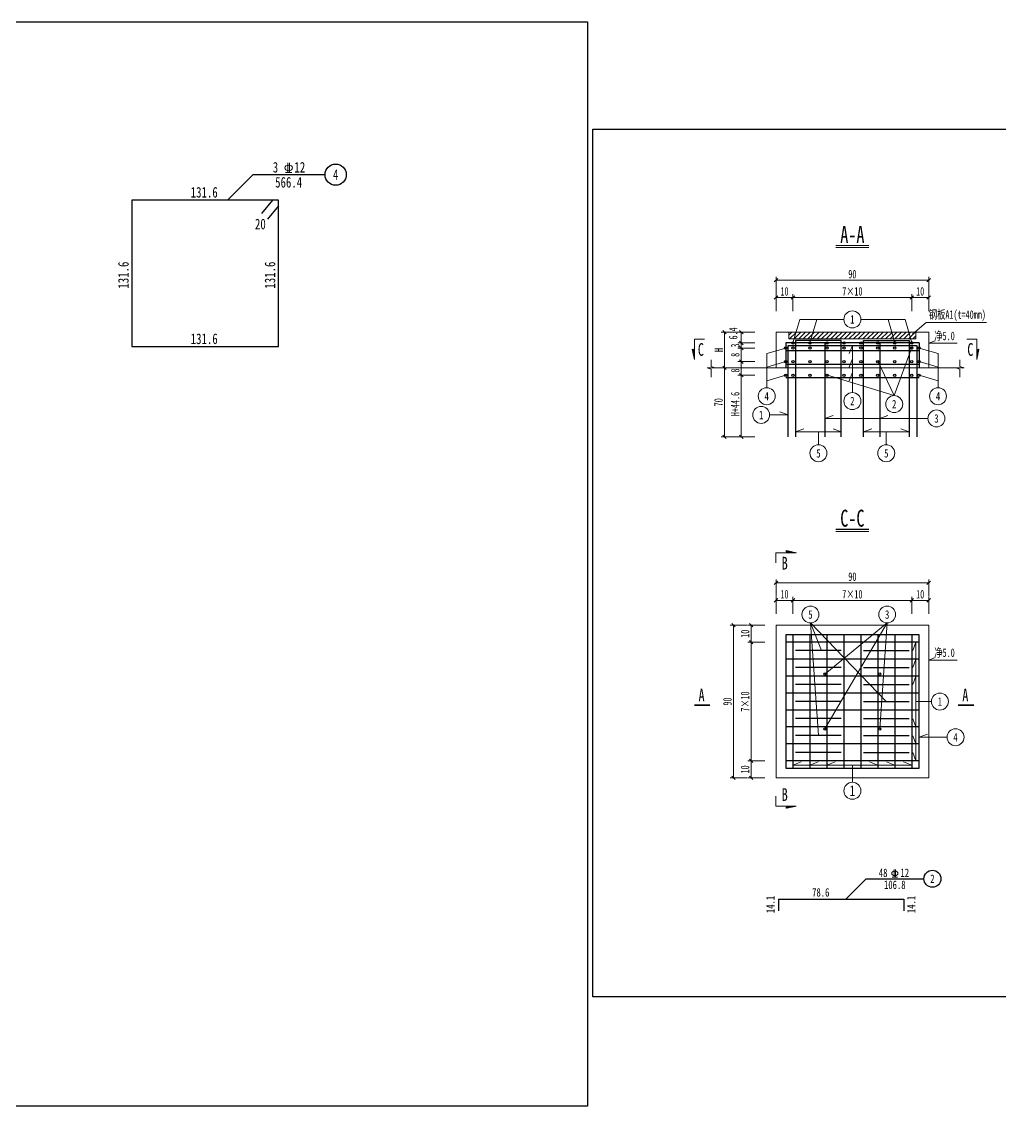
# Model space of a CAD drawing. Header units: millimetres. Extents: x 14102 to 16801, y 2911 to 4334.
# Drawn here: x 15694 to 16271, y 2911 to 3551 of the extents above; entities that cross this region are included whole.
import ezdxf
from ezdxf.enums import TextEntityAlignment as Align

# ---------------------------------------------------------------- set-up
doc = ezdxf.new("R2010")
doc.units = ezdxf.units.MM
doc.layers.get('0').update_dxf_attribs({"lineweight": 15})
doc.layers.get('Defpoints').update_dxf_attribs({"color": 8})
for name, color, linetype, lineweight in [('Dim', 4, 'Continuous', 15), ('尺寸标注', 4, 'Continuous', 13), ('文字', 7, 'Continuous', 15), ('文本', 7, 'Continuous', 15), ('标注', 4, 'Continuous', 13), ('标注线及字体', 2, 'Continuous', 15), ('粗线', 3, 'Continuous', 35), ('细实线', 4, 'Continuous', 15), ('钢筋', 1, 'Continuous', 30)]:
    doc.layers.add(name, color=color, linetype=linetype, lineweight=lineweight)
doc.styles.add('111', font='仿宋_GB2312.TTF', dxfattribs={"width": 0.7})
doc.styles.add('BM_Dim', font='仿宋_GB2312.TTF', dxfattribs={"width": 0.85})
doc.styles.add('FS', font='仿宋_GB2312.TTF', dxfattribs={"width": 0.75})
doc.dimstyles.new('200', dxfattribs={"dimscale": 0, "dimtxt": 2.5, "dimasz": 1, "dimexe": 1, "dimexo": 1, "dimgap": 0.6, "dimtad": 1, "dimdec": 1, "dimdsep": 46, "dimtxsty": '111', "dimblk": 'OBLIQUE', "dimcen": 0, "dimclrd": 4, "dimclre": 4, "dimclrt": 4, "dimadec": 1, "dimazin": 2, "dimtfac": 1, "dimtdec": 0, "dimtix": 1, "dimtmove": 2, "dimatfit": 3, "dimfxl": 4, "dimfxlon": 1, "dimtolj": 1, "dimlwd": -1, "dimlwe": -1, "dimarcsym": 0})

# ---------------------------------------------------------------- blocks, each defined once
blk = doc.blocks.new('三级钢')
at = {"color": 7, "lineweight": 18}
for p, q in [((-0.2, -1.13), (-0.2, 1.22)), ((0.2, -1.13), (0.2, 1.22)), ((-0.8, -1.13), (0.78, -1.13))]:
    blk.add_line(p, q, dxfattribs=at)
blk.add_ellipse((0, 0), major_axis=(0.966, 0), ratio=0.701732, dxfattribs=at)
blk = doc.blocks.new('gjdy')
at = {"lineweight": 25}
for p, q in [((0, 0), (6, 6)), ((6, 6), (23, 6))]:
    blk.add_line(p, q, dxfattribs=at)
blk.add_circle((25.5, 6), 2.5, dxfattribs=at)
at = {"xscale": 0.9600000000209548, "yscale": 0.9600000000209548, "zscale": 0.9600000000209548}
blk.add_blockref('三级钢', (14.42, 7.59), dxfattribs=at)
blk = doc.blocks.new('_Oblique')
at = {"color": 0, "linetype": 'ByBlock', "lineweight": -2}
blk.add_line((-0.5, -0.5), (0.5, 0.5), dxfattribs=at)
blk = doc.blocks.new('*D98')
at = {"color": 4}
for p, q in [((16138.6, 3379.92), (16138.6, 3389.92)), ((16148.6, 3379.92), (16148.6, 3389.92)), ((16138.6, 3387.92), (16148.6, 3387.92))]:
    blk.add_line(p, q, dxfattribs=at)
at = {"layer": 'Defpoints', "color": 0}
for p in [(16148.6, 3387.92), (16138.6, 3367.45), (16148.6, 3361.32)]:
    blk.add_point(p, dxfattribs=at)
at = {"color": 4, "xscale": 2, "yscale": 2, "zscale": 2, "rotation": 180}
blk.add_blockref('_Oblique', (16138.6, 3387.92), dxfattribs=at)
at = {"color": 4, "xscale": 2, "yscale": 2, "zscale": 2}
blk.add_blockref('_Oblique', (16148.6, 3387.92), dxfattribs=at)
at = {"color": 4, "insert": (16143.6, 3391.5), "char_height": 5, "attachment_point": 5, "style": '111'}
blk.add_mtext('\\A1;10', dxfattribs=at)
blk = doc.blocks.new('*D99')
at = {"color": 4}
for p, q in [((16148.6, 3379.92), (16148.6, 3389.92)), ((16218.6, 3379.92), (16218.6, 3389.92)), ((16148.6, 3387.92), (16218.6, 3387.92))]:
    blk.add_line(p, q, dxfattribs=at)
at = {"layer": 'Defpoints', "color": 0}
for p in [(16218.6, 3387.92), (16148.6, 3361.76), (16218.6, 3361.76)]:
    blk.add_point(p, dxfattribs=at)
at = {"color": 4, "xscale": 2, "yscale": 2, "zscale": 2, "rotation": 180}
blk.add_blockref('_Oblique', (16148.6, 3387.92), dxfattribs=at)
at = {"color": 4, "xscale": 2, "yscale": 2, "zscale": 2}
blk.add_blockref('_Oblique', (16218.6, 3387.92), dxfattribs=at)
at = {"color": 4, "insert": (16183.6, 3391.5), "char_height": 5, "attachment_point": 5, "style": '111'}
blk.add_mtext('\\A1;7×10', dxfattribs=at)
blk = doc.blocks.new('*D100')
at = {"color": 4}
for p, q in [((16218.6, 3379.92), (16218.6, 3389.92)), ((16228.6, 3379.92), (16228.6, 3389.92)), ((16228.6, 3387.92), (16218.6, 3387.92))]:
    blk.add_line(p, q, dxfattribs=at)
at = {"layer": 'Defpoints', "color": 0}
for p in [(16218.6, 3387.92), (16228.6, 3367.45), (16218.6, 3361.76)]:
    blk.add_point(p, dxfattribs=at)
at = {"color": 4, "xscale": 2, "yscale": 2, "zscale": 2, "rotation": 180}
blk.add_blockref('_Oblique', (16218.6, 3387.92), dxfattribs=at)
at = {"color": 4, "xscale": 2, "yscale": 2, "zscale": 2}
blk.add_blockref('_Oblique', (16228.6, 3387.92), dxfattribs=at)
at = {"color": 4, "insert": (16223.6, 3391.5), "char_height": 5, "attachment_point": 5, "style": '111'}
blk.add_mtext('\\A1;10', dxfattribs=at)
blk = doc.blocks.new('*D101')
at = {"color": 4}
for p, q in [((16138.6, 3390.08), (16138.6, 3400.08)), ((16138.6, 3398.08), (16228.6, 3398.08)), ((16228.6, 3390.08), (16228.6, 3400.08))]:
    blk.add_line(p, q, dxfattribs=at)
at = {"layer": 'Defpoints', "color": 0}
for p in [(16228.6, 3398.08), (16138.6, 3367.45), (16228.6, 3367.45)]:
    blk.add_point(p, dxfattribs=at)
at = {"color": 4, "xscale": 2, "yscale": 2, "zscale": 2, "rotation": 180}
blk.add_blockref('_Oblique', (16138.6, 3398.08), dxfattribs=at)
at = {"color": 4, "xscale": 2, "yscale": 2, "zscale": 2}
blk.add_blockref('_Oblique', (16228.6, 3398.08), dxfattribs=at)
at = {"color": 4, "insert": (16183.6, 3401.65), "char_height": 5, "attachment_point": 5, "style": '111'}
blk.add_mtext('\\A1;90', dxfattribs=at)
blk = doc.blocks.new('*D102')
at = {"color": 4}
for p, q in [((16126.13, 3367.45), (16116.13, 3367.45)), ((16118.13, 3361.08), (16118.13, 3367.45)), ((16126.13, 3361.08), (16116.13, 3361.08))]:
    blk.add_line(p, q, dxfattribs=at)
at = {"layer": 'Defpoints', "color": 0}
for p in [(16118.13, 3367.45), (16138.6, 3367.45), (16144.3, 3361.08)]:
    blk.add_point(p, dxfattribs=at)
at = {"color": 4, "xscale": 2, "yscale": 2, "zscale": 2}
for p, rotation in [((16118.13, 3367.45), 90), ((16118.13, 3361.08), 270)]:
    blk.add_blockref('_Oblique', p, dxfattribs=dict(at, rotation=rotation))
at = {"color": 4, "insert": (16113.39, 3366.75), "char_height": 5, "attachment_point": 5, "rotation": 90, "style": '111'}
blk.add_mtext('\\A1;6.4', dxfattribs=at)
blk = doc.blocks.new('*D103')
at = {"color": 4}
for p, q in [((16126.13, 3361.08), (16116.13, 3361.08)), ((16126.13, 3358.08), (16116.13, 3358.08)), ((16118.13, 3361.08), (16118.13, 3363.08)), ((16118.13, 3358.08), (16118.13, 3361.08)), ((16118.13, 3358.08), (16118.13, 3356.08))]:
    blk.add_line(p, q, dxfattribs=at)
at = {"layer": 'Defpoints', "color": 0}
for p in [(16118.13, 3361.08), (16144.3, 3361.08), (16144.3, 3358.08)]:
    blk.add_point(p, dxfattribs=at)
at = {"color": 4, "xscale": 2, "yscale": 2, "zscale": 2}
for p, rotation in [((16118.13, 3361.08), 270), ((16118.13, 3358.08), 90)]:
    blk.add_blockref('_Oblique', p, dxfattribs=dict(at, rotation=rotation))
at = {"color": 4, "insert": (16114.55, 3359.58), "char_height": 5, "attachment_point": 5, "rotation": 90, "style": '111'}
blk.add_mtext('\\A1;3', dxfattribs=at)
blk = doc.blocks.new('*D104')
at = {"color": 4}
for p, q in [((16116.29, 3367.45), (16106.29, 3367.45)), ((16108.29, 3346.45), (16108.29, 3367.45)), ((16116.29, 3346.45), (16106.29, 3346.45))]:
    blk.add_line(p, q, dxfattribs=at)
at = {"layer": 'Defpoints', "color": 0}
for p in [(16108.29, 3367.45), (16138.82, 3367.45), (16123.89, 3346.45)]:
    blk.add_point(p, dxfattribs=at)
at = {"color": 4, "xscale": 2, "yscale": 2, "zscale": 2}
for p, rotation in [((16108.29, 3367.45), 90), ((16108.29, 3346.45), 270)]:
    blk.add_blockref('_Oblique', p, dxfattribs=dict(at, rotation=rotation))
at = {"color": 4, "insert": (16104.83, 3356.95), "char_height": 5, "attachment_point": 5, "rotation": 90, "style": '111'}
blk.add_mtext('\\A1;H', dxfattribs=at)
blk = doc.blocks.new('剖面箭头')
at = {"ltscale": 10}
h = blk.add_hatch(dxfattribs=at)
h.set_pattern_fill('ANSI31', color=2, style=0)
h.set_pattern_definition([(45, (-182.99888, -777.8594), (-0.088388348, 0.088388348), [])])
h.paths.add_polyline_path([(6, -3), (3.15, -3), (3, -3.6)])
at = {"color": 3, "ltscale": 10}
blk.add_line((0, 0), (0, -3), dxfattribs=at)
at = {"color": 2, "ltscale": 10}
for p, q in [((0, -3), (6, -3)), ((6, -3), (3, -3.6)), ((3, -3.6), (3.15, -3))]:
    blk.add_line(p, q, dxfattribs=at)
blk = doc.blocks.new('*D105')
at = {"color": 4}
for p, q in [((16116.29, 3346.45), (16106.29, 3346.45)), ((16108.29, 3346.45), (16108.29, 3305.77)), ((16116.29, 3305.77), (16106.29, 3305.77))]:
    blk.add_line(p, q, dxfattribs=at)
at = {"layer": 'Defpoints', "color": 0}
for p in [(16147.23, 3346.45), (16108.29, 3305.77), (16145.69, 3305.77)]:
    blk.add_point(p, dxfattribs=at)
at = {"color": 4, "xscale": 2, "yscale": 2, "zscale": 2}
for p, rotation in [((16108.29, 3346.45), 90), ((16108.29, 3305.77), 270)]:
    blk.add_blockref('_Oblique', p, dxfattribs=dict(at, rotation=rotation))
at = {"color": 4, "insert": (16104.71, 3326.11), "char_height": 5, "attachment_point": 5, "rotation": 90, "style": '111'}
blk.add_mtext('\\A1;70', dxfattribs=at)
blk = doc.blocks.new('*D106')
at = {"color": 4}
for p, q in [((16126.13, 3358.08), (16116.13, 3358.08)), ((16118.13, 3358.08), (16118.13, 3350.08)), ((16126.13, 3350.08), (16116.13, 3350.08))]:
    blk.add_line(p, q, dxfattribs=at)
at = {"layer": 'Defpoints', "color": 0}
for p in [(16144.3, 3358.08), (16118.13, 3350.08), (16144.3, 3350.08)]:
    blk.add_point(p, dxfattribs=at)
at = {"color": 4, "xscale": 2, "yscale": 2, "zscale": 2}
for p, rotation in [((16118.13, 3358.08), 90), ((16118.13, 3350.08), 270)]:
    blk.add_blockref('_Oblique', p, dxfattribs=dict(at, rotation=rotation))
at = {"color": 4, "insert": (16114.55, 3354.08), "char_height": 5, "attachment_point": 5, "rotation": 90, "style": '111'}
blk.add_mtext('\\A1;8', dxfattribs=at)
blk = doc.blocks.new('*D107')
at = {"color": 4}
for p, q in [((16126.13, 3350.08), (16116.13, 3350.08)), ((16118.13, 3350.08), (16118.13, 3342.08)), ((16126.13, 3342.08), (16116.13, 3342.08))]:
    blk.add_line(p, q, dxfattribs=at)
at = {"layer": 'Defpoints', "color": 0}
for p in [(16144.3, 3350.08), (16118.13, 3342.08), (16144.3, 3342.08)]:
    blk.add_point(p, dxfattribs=at)
at = {"color": 4, "xscale": 2, "yscale": 2, "zscale": 2}
for p, rotation in [((16118.13, 3350.08), 90), ((16118.13, 3342.08), 270)]:
    blk.add_blockref('_Oblique', p, dxfattribs=dict(at, rotation=rotation))
at = {"color": 4, "insert": (16114.55, 3344.86), "char_height": 5, "attachment_point": 5, "rotation": 90, "style": '111'}
blk.add_mtext('\\A1;8', dxfattribs=at)
blk = doc.blocks.new('*D108')
at = {"color": 4}
for p, q in [((16126.13, 3342.08), (16116.13, 3342.08)), ((16118.13, 3342.08), (16118.13, 3305.77)), ((16126.13, 3305.77), (16116.13, 3305.77))]:
    blk.add_line(p, q, dxfattribs=at)
at = {"layer": 'Defpoints', "color": 0}
for p in [(16144.3, 3342.08), (16118.13, 3305.77), (16145.69, 3305.77)]:
    blk.add_point(p, dxfattribs=at)
at = {"color": 4, "xscale": 2, "yscale": 2, "zscale": 2}
for p, rotation in [((16118.13, 3342.08), 90), ((16118.13, 3305.77), 270)]:
    blk.add_blockref('_Oblique', p, dxfattribs=dict(at, rotation=rotation))
at = {"color": 4, "insert": (16114.55, 3323.92), "char_height": 5, "attachment_point": 5, "rotation": 90, "style": '111'}
blk.add_mtext('\\A1;^IH+44.6', dxfattribs=at)
blk = doc.blocks.new('*D109')
at = {"color": 4}
for p, q in [((16138.6, 3201.34), (16138.6, 3211.34)), ((16148.6, 3201.34), (16148.6, 3211.34)), ((16138.6, 3209.34), (16148.6, 3209.34))]:
    blk.add_line(p, q, dxfattribs=at)
at = {"layer": 'Defpoints', "color": 0}
for p in [(16148.6, 3209.34), (16138.6, 3194.68), (16148.6, 3188.54)]:
    blk.add_point(p, dxfattribs=at)
at = {"color": 4, "xscale": 2, "yscale": 2, "zscale": 2, "rotation": 180}
blk.add_blockref('_Oblique', (16138.6, 3209.34), dxfattribs=at)
at = {"color": 4, "xscale": 2, "yscale": 2, "zscale": 2}
blk.add_blockref('_Oblique', (16148.6, 3209.34), dxfattribs=at)
at = {"color": 4, "insert": (16143.6, 3212.92), "char_height": 5, "attachment_point": 5, "style": '111'}
blk.add_mtext('\\A1;10', dxfattribs=at)
blk = doc.blocks.new('*D110')
at = {"color": 4}
for p, q in [((16148.6, 3201.34), (16148.6, 3211.34)), ((16218.6, 3201.34), (16218.6, 3211.34)), ((16148.6, 3209.34), (16218.6, 3209.34))]:
    blk.add_line(p, q, dxfattribs=at)
at = {"layer": 'Defpoints', "color": 0}
for p in [(16218.6, 3209.34), (16148.6, 3188.98), (16218.6, 3188.98)]:
    blk.add_point(p, dxfattribs=at)
at = {"color": 4, "xscale": 2, "yscale": 2, "zscale": 2, "rotation": 180}
blk.add_blockref('_Oblique', (16148.6, 3209.34), dxfattribs=at)
at = {"color": 4, "xscale": 2, "yscale": 2, "zscale": 2}
blk.add_blockref('_Oblique', (16218.6, 3209.34), dxfattribs=at)
at = {"color": 4, "insert": (16183.6, 3212.92), "char_height": 5, "attachment_point": 5, "style": '111'}
blk.add_mtext('\\A1;7×10', dxfattribs=at)
blk = doc.blocks.new('*D111')
at = {"color": 4}
for p, q in [((16218.6, 3201.34), (16218.6, 3211.34)), ((16228.6, 3201.34), (16228.6, 3211.34)), ((16228.6, 3209.34), (16218.6, 3209.34))]:
    blk.add_line(p, q, dxfattribs=at)
at = {"layer": 'Defpoints', "color": 0}
for p in [(16218.6, 3209.34), (16228.6, 3194.68), (16218.6, 3188.98)]:
    blk.add_point(p, dxfattribs=at)
at = {"color": 4, "xscale": 2, "yscale": 2, "zscale": 2, "rotation": 180}
blk.add_blockref('_Oblique', (16218.6, 3209.34), dxfattribs=at)
at = {"color": 4, "xscale": 2, "yscale": 2, "zscale": 2}
blk.add_blockref('_Oblique', (16228.6, 3209.34), dxfattribs=at)
at = {"color": 4, "insert": (16223.6, 3212.92), "char_height": 5, "attachment_point": 5, "style": '111'}
blk.add_mtext('\\A1;10', dxfattribs=at)
blk = doc.blocks.new('*D112')
at = {"color": 4}
for p, q in [((16138.6, 3211.71), (16138.6, 3221.71)), ((16138.6, 3219.71), (16228.6, 3219.71)), ((16228.6, 3211.71), (16228.6, 3221.71))]:
    blk.add_line(p, q, dxfattribs=at)
at = {"layer": 'Defpoints', "color": 0}
for p in [(16228.6, 3219.71), (16138.6, 3194.68), (16228.6, 3194.68)]:
    blk.add_point(p, dxfattribs=at)
at = {"color": 4, "xscale": 2, "yscale": 2, "zscale": 2, "rotation": 180}
blk.add_blockref('_Oblique', (16138.6, 3219.71), dxfattribs=at)
at = {"color": 4, "xscale": 2, "yscale": 2, "zscale": 2}
blk.add_blockref('_Oblique', (16228.6, 3219.71), dxfattribs=at)
at = {"color": 4, "insert": (16183.6, 3223.29), "char_height": 5, "attachment_point": 5, "style": '111'}
blk.add_mtext('\\A1;90', dxfattribs=at)
blk = doc.blocks.new('*D113')
at = {"color": 4}
for p, q in [((16131.94, 3114.68), (16121.94, 3114.68)), ((16123.94, 3104.68), (16123.94, 3114.68)), ((16131.94, 3104.68), (16121.94, 3104.68))]:
    blk.add_line(p, q, dxfattribs=at)
at = {"layer": 'Defpoints', "color": 0}
for p in [(16123.94, 3114.68), (16144.74, 3114.68), (16138.6, 3104.68)]:
    blk.add_point(p, dxfattribs=at)
at = {"color": 4, "xscale": 2, "yscale": 2, "zscale": 2}
for p, rotation in [((16123.94, 3114.68), 90), ((16123.94, 3104.68), 270)]:
    blk.add_blockref('_Oblique', p, dxfattribs=dict(at, rotation=rotation))
at = {"color": 4, "insert": (16120.36, 3109.68), "char_height": 5, "attachment_point": 5, "rotation": 90, "style": '111'}
blk.add_mtext('\\A1;10', dxfattribs=at)
blk = doc.blocks.new('*D114')
at = {"color": 4}
for p, q in [((16131.94, 3184.68), (16121.94, 3184.68)), ((16123.94, 3114.68), (16123.94, 3184.68)), ((16131.94, 3114.68), (16121.94, 3114.68))]:
    blk.add_line(p, q, dxfattribs=at)
at = {"layer": 'Defpoints', "color": 0}
for p in [(16123.94, 3184.68), (16144.3, 3184.68), (16144.3, 3114.68)]:
    blk.add_point(p, dxfattribs=at)
at = {"color": 4, "xscale": 2, "yscale": 2, "zscale": 2}
for p, rotation in [((16123.94, 3184.68), 90), ((16123.94, 3114.68), 270)]:
    blk.add_blockref('_Oblique', p, dxfattribs=dict(at, rotation=rotation))
at = {"color": 4, "insert": (16120.36, 3149.68), "char_height": 5, "attachment_point": 5, "rotation": 90, "style": '111'}
blk.add_mtext('\\A1;7×10', dxfattribs=at)
blk = doc.blocks.new('*D115')
at = {"color": 4}
for p, q in [((16131.94, 3194.68), (16121.94, 3194.68)), ((16123.94, 3194.68), (16123.94, 3184.68)), ((16131.94, 3184.68), (16121.94, 3184.68))]:
    blk.add_line(p, q, dxfattribs=at)
at = {"layer": 'Defpoints', "color": 0}
for p in [(16138.6, 3194.68), (16123.94, 3184.68), (16144.3, 3184.68)]:
    blk.add_point(p, dxfattribs=at)
at = {"color": 4, "xscale": 2, "yscale": 2, "zscale": 2}
for p, rotation in [((16123.94, 3194.68), 90), ((16123.94, 3184.68), 270)]:
    blk.add_blockref('_Oblique', p, dxfattribs=dict(at, rotation=rotation))
at = {"color": 4, "insert": (16120.36, 3189.68), "char_height": 5, "attachment_point": 5, "rotation": 90, "style": '111'}
blk.add_mtext('\\A1;10', dxfattribs=at)
blk = doc.blocks.new('*D116')
at = {"color": 4}
for p, q in [((16121.57, 3194.68), (16111.57, 3194.68)), ((16113.57, 3104.68), (16113.57, 3194.68)), ((16121.57, 3104.68), (16111.57, 3104.68))]:
    blk.add_line(p, q, dxfattribs=at)
at = {"layer": 'Defpoints', "color": 0}
for p in [(16113.57, 3194.68), (16138.6, 3194.68), (16138.6, 3104.68)]:
    blk.add_point(p, dxfattribs=at)
at = {"color": 4, "xscale": 2, "yscale": 2, "zscale": 2}
for p, rotation in [((16113.57, 3194.68), 90), ((16113.57, 3104.68), 270)]:
    blk.add_blockref('_Oblique', p, dxfattribs=dict(at, rotation=rotation))
at = {"color": 4, "insert": (16109.99, 3149.68), "char_height": 5, "attachment_point": 5, "rotation": 90, "style": '111'}
blk.add_mtext('\\A1;90', dxfattribs=at)

msp = doc.modelspace()

# ---------------------------------------------------------------- hatches: boundary and pattern name
h = msp.add_hatch()
h.set_pattern_fill('ANSI31', color=256, scale=0.6)
h.set_pattern_definition([(45, (-30.7332, -181.3482), (-1.34703842, 1.34703842), [])])
h.paths.add_polyline_path([(16146.1, 3363.45), (16221.1, 3363.45), (16221.1, 3367.45), (16146.1, 3367.45)])

# ---------------------------------------------------------------- linework, layer by layer
at = {"color": 4}
for p, q in [((16173.8, 3417.34), (16193.4, 3417.34)), ((16173.8, 3250.02), (16193.4, 3250.02))]:
    msp.add_line(p, q, dxfattribs=at)
at = {"color": 6, "const_width": 0.72}
for points in [[(16173.8, 3418.54), (16193.4, 3418.54)], [(16173.8, 3251.22), (16193.4, 3251.22)]]:
    msp.add_lwpolyline(points, dxfattribs=at)
at = {"color": 4}
for points in [[(16100.33, 3340.88), (16100.33, 3345.73), (16097.93, 3346.45), (16102.73, 3346.45), (16100.33, 3347.17), (16100.33, 3348.13), (16100.33, 3351.08)], [(16247.04, 3340.88), (16247.04, 3345.73), (16244.64, 3346.45), (16249.44, 3346.45), (16247.04, 3347.17), (16247.04, 3348.13), (16247.04, 3351.08)]]:
    msp.add_lwpolyline(points, dxfattribs=at)
at = {"layer": 'Defpoints'}
for p, q in [((16222.91, 3361.08), (16144.3, 3361.08)), ((16144.3, 3361.08), (16144.3, 3346.45)), ((16222.91, 3361.08), (16222.91, 3346.45))]:
    msp.add_line(p, q, dxfattribs=at)
for points in [[(15064.86, 3550.52), (16027.36, 3550.52), (16027.36, 2911.02), (15064.86, 2911.02)], [(16030.66, 3487.12), (16800.66, 3487.12), (16800.66, 2975.52), (16030.66, 2975.52)]]:
    msp.add_lwpolyline(points, close=True, dxfattribs=at)
at = {"layer": '尺寸标注'}
for centre in [(16183.6, 3374.99), (16133.1, 3329.69), (16183.6, 3326.84), (16234.1, 3329.69), (16208.26, 3325.03), (16129.83, 3318.66), (16233.17, 3316.59), (16163.6, 3296.05), (16203.6, 3296.05), (16158.87, 3200.99), (16204.13, 3200.99), (16235.24, 3149.68), (16244.43, 3128.61), (16183.6, 3097.08)]:
    msp.add_circle(centre, 5, dxfattribs=at)
at = {"layer": '标注'}
for p, q in [((16227.21, 3373.11), (16219.15, 3366.37)), ((16227.21, 3373.11), (16262.67, 3373.11)), ((16144.3, 3358.08), (16133.1, 3354.84)), ((16181.8, 3354.83), (16183.6, 3359.69)), ((16183.6, 3331.84), (16183.6, 3359.69)), ((16208.26, 3330.03), (16218.6, 3358.38)), ((16222.91, 3358.08), (16234.1, 3354.84)), ((16232.49, 3362.36), (16228.6, 3360.92)), ((16228.6, 3360.92), (16245.41, 3360.92)), ((16133.1, 3354.84), (16133.1, 3334.69)), ((16181.8, 3346.83), (16183.6, 3351.69)), ((16234.1, 3354.84), (16234.1, 3334.69)), ((16144.3, 3350.08), (16133.1, 3346.84)), ((16208.26, 3330.03), (16198.6, 3350.38)), ((16222.91, 3350.08), (16234.1, 3346.84)), ((16144.3, 3342.08), (16133.1, 3338.84)), ((16168.43, 3342.32), (16208.26, 3330.03)), ((16181.8, 3338.83), (16183.6, 3343.69)), ((16222.91, 3342.08), (16234.1, 3338.84)), ((16140.82, 3320.45), (16145.69, 3318.66)), ((16134.83, 3318.66), (16145.69, 3318.66)), ((16172.32, 3318.39), (16167.46, 3316.59)), ((16228.17, 3316.59), (16167.46, 3316.59)), ((16204.6, 3318.39), (16199.74, 3316.59)), ((16155, 3310.53), (16150.14, 3308.73)), ((16177.07, 3308.73), (16150.14, 3308.73)), ((16163.6, 3301.05), (16163.6, 3308.73)), ((16172.2, 3310.53), (16177.07, 3308.73)), ((16195, 3310.53), (16190.14, 3308.73)), ((16217.07, 3308.73), (16190.14, 3308.73)), ((16203.6, 3301.05), (16203.6, 3308.73)), ((16212.2, 3310.53), (16217.07, 3308.73)), ((16219.24, 3179.82), (16221.03, 3184.68)), ((16221.03, 3184.68), (16221.03, 3114.68)), ((16219.24, 3169.82), (16221.03, 3174.68)), ((16232.49, 3175.59), (16228.6, 3174.15)), ((16228.6, 3174.15), (16245.41, 3174.15)), ((16219.24, 3159.82), (16221.03, 3164.68)), ((16221.03, 3149.68), (16230.24, 3149.68)), ((16219.24, 3139.54), (16221.03, 3134.68)), ((16219.24, 3129.54), (16221.03, 3124.68)), ((16227.83, 3130.41), (16222.97, 3128.61)), ((16239.43, 3128.61), (16222.97, 3128.61)), ((16219.24, 3119.54), (16221.03, 3114.68)), ((16153.46, 3114.04), (16148.6, 3112.24)), ((16218.6, 3112.24), (16148.6, 3112.24)), ((16163.46, 3114.04), (16158.6, 3112.24)), ((16173.46, 3114.04), (16168.6, 3112.24)), ((16183.6, 3112.24), (16183.6, 3102.08)), ((16193.74, 3114.04), (16198.6, 3112.24)), ((16203.74, 3114.04), (16208.6, 3112.24)), ((16213.74, 3114.04), (16218.6, 3112.24))]:
    msp.add_line(p, q, dxfattribs=at)
at = {"layer": '粗线'}
for p, q in [((16090.44, 3147.57), (16099.66, 3147.57)), ((16245.94, 3147.57), (16255.15, 3147.57))]:
    msp.add_line(p, q, dxfattribs=at)
at = {"layer": '细实线'}
for p, q in [((16148.6, 3361.08), (16152.56, 3374.99)), ((16152.56, 3374.99), (16178.6, 3374.99)), ((16158.6, 3361.08), (16162.56, 3374.99)), ((16188.6, 3374.99), (16214.64, 3374.99)), ((16208.6, 3361.08), (16204.64, 3374.99)), ((16218.6, 3361.08), (16214.64, 3374.99)), ((16146.1, 3363.45), (16146.1, 3367.45)), ((16221.1, 3367.45), (16221.1, 3363.45)), ((16221.1, 3363.45), (16146.1, 3363.45)), ((16100.7, 3346.45), (16249.44, 3346.45)), ((16165.5, 3179.68), (16158.87, 3195.99)), ((16158.87, 3195.99), (16163.6, 3129.68)), ((16158.87, 3195.99), (16203.6, 3149.68)), ((16204.13, 3195.99), (16167.46, 3165.82)), ((16167.46, 3133.54), (16204.13, 3195.99)), ((16199.74, 3133.54), (16204.13, 3195.99))]:
    msp.add_line(p, q, dxfattribs=at)
msp.add_lwpolyline([(16138.6, 3346.45), (16138.6, 3367.45), (16228.6, 3367.45), (16228.6, 3346.45)], dxfattribs=at)
msp.add_lwpolyline([(16138.6, 3104.68), (16228.6, 3104.68), (16228.6, 3194.68), (16138.6, 3194.68)], close=True, dxfattribs=at)
at = {"layer": '钢筋'}
for p, q in [((15841.7, 3445.34), (15835.21, 3437.35)), ((15845.21, 3442.03), (15838.73, 3434.04)), ((16167.46, 3361.08), (16167.46, 3305.77)), ((16199.74, 3361.08), (16199.74, 3305.77)), ((16144.3, 3356.69), (16222.91, 3356.69)), ((16144.3, 3348.69), (16222.91, 3348.69)), ((16144.3, 3340.69), (16222.91, 3340.69)), ((16148.6, 3188.98), (16148.6, 3110.37)), ((16158.6, 3188.98), (16158.6, 3110.37)), ((16168.6, 3188.98), (16168.6, 3110.37)), ((16178.6, 3188.98), (16178.6, 3110.37)), ((16188.6, 3188.98), (16188.6, 3110.37)), ((16198.6, 3188.98), (16198.6, 3110.37)), ((16208.6, 3188.98), (16208.6, 3110.37)), ((16218.6, 3188.98), (16218.6, 3110.37)), ((16222.91, 3184.68), (16144.3, 3184.68)), ((16222.91, 3174.68), (16144.3, 3174.68)), ((16222.91, 3164.68), (16144.3, 3164.68)), ((16222.91, 3154.68), (16144.3, 3154.68)), ((16222.91, 3144.68), (16144.3, 3144.68)), ((16222.91, 3134.68), (16144.3, 3134.68)), ((16222.91, 3124.68), (16144.3, 3124.68)), ((16222.91, 3114.68), (16144.3, 3114.68)), ((16139.97, 3033.21), (16213.99, 3033.21)), ((16139.97, 3033.21), (16139.97, 3026.2)), ((16213.99, 3033.21), (16213.99, 3026.2))]:
    msp.add_line(p, q, dxfattribs=at)
at = {"layer": '钢筋', "color": 5}
for p, q in [((16177.07, 3179.68), (16150.14, 3179.68)), ((16190.14, 3179.68), (16217.07, 3179.68)), ((16177.07, 3169.68), (16150.14, 3169.68)), ((16190.14, 3169.68), (16217.07, 3169.68)), ((16177.07, 3159.68), (16150.14, 3159.68)), ((16190.14, 3159.68), (16217.07, 3159.68)), ((16177.07, 3149.68), (16150.14, 3149.68)), ((16190.14, 3149.68), (16217.07, 3149.68)), ((16177.07, 3139.68), (16150.14, 3139.68)), ((16190.14, 3139.68), (16217.07, 3139.68)), ((16177.07, 3129.68), (16150.14, 3129.68)), ((16190.14, 3129.68), (16217.07, 3129.68)), ((16177.07, 3119.68), (16150.14, 3119.68)), ((16190.14, 3119.68), (16217.07, 3119.68))]:
    msp.add_line(p, q, dxfattribs=at)
at = {"layer": '钢筋'}
for points in [[(15758.81, 3445.34), (15758.81, 3358.94), (15845.21, 3358.94), (15845.21, 3445.34)], [(16144.3, 3110.37), (16222.91, 3110.37), (16222.91, 3188.98), (16144.3, 3188.98)]]:
    msp.add_lwpolyline(points, close=True, dxfattribs=at)
msp.add_lwpolyline([(16145.69, 3305.77), (16145.69, 3359.69), (16221.52, 3359.69), (16221.52, 3305.77)], dxfattribs=at)
at = {"layer": '钢筋', "color": 5}
for points in [[(16177.07, 3305.77), (16177.07, 3362.61), (16150.14, 3362.61), (16150.14, 3305.77)], [(16190.14, 3305.77), (16190.14, 3362.61), (16217.07, 3362.61), (16217.07, 3305.77)]]:
    msp.add_lwpolyline(points, dxfattribs=at)
at = {"layer": '钢筋'}
for centre in [(16144.3, 3358.08), (16148.6, 3361.08), (16148.6, 3358.08), (16158.6, 3361.08), (16158.6, 3358.08), (16168.6, 3361.08), (16168.6, 3358.08), (16178.6, 3361.08), (16178.6, 3358.08), (16188.6, 3361.08), (16188.6, 3358.08), (16198.6, 3361.08), (16198.6, 3358.08), (16208.6, 3361.08), (16208.6, 3358.08), (16218.6, 3361.08), (16218.6, 3358.08), (16222.91, 3358.08), (16144.3, 3350.08), (16148.6, 3350.08), (16158.6, 3350.08), (16168.6, 3350.08), (16178.6, 3350.08), (16188.6, 3350.08), (16198.6, 3350.08), (16208.6, 3350.08), (16218.6, 3350.08), (16222.91, 3350.08), (16144.3, 3342.08), (16148.6, 3342.08), (16158.6, 3342.08), (16168.6, 3342.08), (16178.6, 3342.08), (16188.6, 3342.08), (16198.6, 3342.08), (16208.6, 3342.08), (16218.6, 3342.08), (16222.91, 3342.08), (16167.46, 3165.82), (16199.74, 3165.82), (16167.46, 3133.54), (16199.74, 3133.54)]:
    msp.add_circle(centre, 0.695, dxfattribs=at)

# ---------------------------------------------------------------- block references
at = {"lineweight": 25}
for p, xscale, yscale, zscale in [((15815.27, 3445.34), 2.4992, 2.4992, 2.4992), ((16179.8, 3033.21), 1.99936, 1.99936, 1.99936)]:
    msp.add_blockref('gjdy', p, dxfattribs=dict(at, xscale=xscale, yscale=yscale, zscale=zscale))
at = {"layer": 'Dim', "yscale": 2, "zscale": 2}
for p, xscale, rotation in [((16096.44, 3363.42), 2, 270.0000000000002), ((16251.02, 3363.42), -2, 89.99999999999942), ((16138.55, 3231.44), -2, 179.9999999999999)]:
    msp.add_blockref('剖面箭头', p, dxfattribs=dict(at, xscale=xscale, rotation=rotation))
at = {"layer": 'Dim', "xscale": 2, "yscale": 2, "zscale": 2}
msp.add_blockref('剖面箭头', (16138.55, 3093.98), dxfattribs=at)

# ---------------------------------------------------------------- texts
at = {"lineweight": 25, "style": 'FS', "width": 0.75}
for s, height, p in [('3   12', 6.25, (15841.91, 3461.58)), ('48   12', 5, (16199.18, 3046.2))]:
    msp.add_text(s, height=height, dxfattribs=at).set_placement(p)
for s, height, p in [('4', 6.25, (15879, 3460.33)), ('566.4', 6.25, (15851.28, 3455.81)), ('131.6', 6.25, (15801.49, 3449.92)), ('20', 6.25, (15834.6, 3431.19)), ('131.6', 6.25, (15801.49, 3363.52)), ('106.8', 5, (16208.61, 3041.59)), ('2', 5, (16230.78, 3045.2)), ('78.6', 5, (16164.98, 3037.14))]:
    msp.add_text(s, height=height, dxfattribs=at).set_placement(p, align=Align.MIDDLE)
for s, height, p in [('131.6', 6.25, (15753.9, 3401.1)), ('131.6', 6.25, (15840.3, 3401.1)), ('14.1', 5, (16135.33, 3030.03)), ('14.1', 5, (16218.33, 3030.03))]:
    msp.add_text(s, height=height, rotation=90, dxfattribs=at).set_placement(p, align=Align.MIDDLE)
at = {"color": 4, "style": '111', "width": 0.7}
for s, p in [('钢板A1(t=40mm)', (16245.47, 3377.62)), ('净5.0', (16237.92, 3365.43)), ('净5.0', (16237.92, 3178.66))]:
    msp.add_text(s, height=5, dxfattribs=at).set_placement(p, align=Align.MIDDLE)
at = {"layer": '文字', "style": 'BM_Dim', "width": 0.7}
for s, p in [('C', (16094.3, 3353.5)), ('C', (16253.16, 3353.5)), ('B', (16143.73, 3227.51)), ('A', (16094.7, 3149.77)), ('A', (16250.2, 3149.77)), ('B', (16143.73, 3091.1))]:
    msp.add_text(s, height=7.5, dxfattribs=at).set_placement(p, align=Align.CENTER)
at = {"layer": '文本', "color": 4, "style": 'FS', "width": 0.75}
for s, height, p in [('1', 5, (16183.6, 3374.99)), ('4', 5, (16133.1, 3329.69)), ('4', 5, (16234.1, 3329.69)), ('2', 5, (16183.6, 3326.84)), ('2', 5, (16208.26, 3325.03)), ('1', 5, (16129.83, 3318.66)), ('3', 5, (16233.17, 3316.59)), ('5', 5, (16163.6, 3296.05)), ('5', 5, (16203.6, 3296.05)), ('5', 5, (16158.87, 3200.99)), ('3', 5, (16204.13, 3200.99)), ('1', 5, (16235.24, 3149.68)), ('4', 5, (16244.43, 3128.61)), ('1', 6.25, (16183.6, 3097.08))]:
    msp.add_text(s, height=height, dxfattribs=at).set_placement(p, align=Align.MIDDLE_CENTER)
at = {"layer": '标注线及字体', "color": 0, "style": '111', "width": 0.7}
for s, p in [('A-A', (16183.6, 3425.11)), ('C-C', (16183.6, 3257.79))]:
    msp.add_text(s, height=10, dxfattribs=at).set_placement(p, align=Align.MIDDLE)

# ---------------------------------------------------------------- dimensions: what is measured, and where the dimension line sits
for base, p1, p2, picture, middle in [((16228.6, 3398.08), (16138.6, 3367.45), (16228.6, 3367.45), '*D101', (16183.6, 3401.65)), ((16148.6, 3387.92), (16138.6, 3367.45), (16148.6, 3361.32), '*D98', (16143.6, 3391.5)), ((16228.6, 3219.71), (16138.6, 3194.68), (16228.6, 3194.68), '*D112', (16183.6, 3223.29)), ((16148.6, 3209.34), (16138.6, 3194.68), (16148.6, 3188.54), '*D109', (16143.6, 3212.92))]:
    dim = msp.add_linear_dim(base=base, p1=p1, p2=p2, dimstyle='200', override={"dimscale": 2, "dimblk": 'Oblique'})
    dim.commit()
    dim.dimension.update_dxf_attribs({"geometry": picture, "text_midpoint": middle})
for base, p1, p2, picture, middle in [((16218.6, 3387.92), (16148.6, 3361.76), (16218.6, 3361.76), '*D99', (16183.6, 3391.5)), ((16218.6, 3209.34), (16148.6, 3188.98), (16218.6, 3188.98), '*D110', (16183.6, 3212.92))]:
    dim = msp.add_linear_dim(base=base, p1=p1, p2=p2, text='7×10', dimstyle='200', override={"dimscale": 2, "dimblk": 'Oblique'})
    dim.commit()
    dim.dimension.update_dxf_attribs({"geometry": picture, "text_midpoint": middle})
for base, p1, p2, angle, picture, middle in [((16218.6, 3387.92), (16228.6, 3367.45), (16218.6, 3361.76), 180, '*D100', (16223.6, 3391.5)), ((16118.13, 3361.08), (16144.3, 3358.08), (16144.3, 3361.08), 90, '*D103', (16114.55, 3359.58)), ((16118.13, 3350.08), (16144.3, 3358.08), (16144.3, 3350.08), 90, '*D106', (16114.55, 3354.08)), ((16218.6, 3209.34), (16228.6, 3194.68), (16218.6, 3188.98), 180, '*D111', (16223.6, 3212.92)), ((16113.57, 3194.68), (16138.6, 3104.68), (16138.6, 3194.68), 90, '*D116', (16109.99, 3149.68)), ((16123.94, 3184.68), (16138.6, 3194.68), (16144.3, 3184.68), 270, '*D115', (16120.36, 3189.68)), ((16123.94, 3114.68), (16138.6, 3104.68), (16144.74, 3114.68), 90, '*D113', (16120.36, 3109.68))]:
    dim = msp.add_linear_dim(base=base, p1=p1, p2=p2, angle=angle, dimstyle='200', override={"dimscale": 2, "dimblk": 'Oblique'})
    dim.commit()
    dim.dimension.update_dxf_attribs({"geometry": picture, "text_midpoint": middle})
for base, p1, p2, picture, middle in [((16118.13, 3367.45), (16144.3, 3361.08), (16138.6, 3367.45), '*D102', (16113.39, 3366.75)), ((16118.13, 3342.08), (16144.3, 3350.08), (16144.3, 3342.08), '*D107', (16114.55, 3344.86))]:
    dim = msp.add_linear_dim(base=base, p1=p1, p2=p2, angle=90, dimstyle='200', override={"dimscale": 2, "dimblk": 'Oblique'})
    dim.commit()
    dim.dimension.update_dxf_attribs({"geometry": picture, "text_midpoint": middle, "dimtype": 160})
for base, p1, p2, text, override, picture, middle in [((16108.29, 3367.45), (16123.89, 3346.45), (16138.82, 3367.45), 'H', {"dimscale": 2, "dimblk": 'Oblique'}, '*D104', (16104.83, 3356.95)), ((16108.29, 3305.77), (16147.23, 3346.45), (16145.69, 3305.77), '70', {"dimscale": 2, "dimblk": 'Oblique'}, '*D105', (16104.71, 3326.11)), ((16118.13, 3305.77), (16144.3, 3342.08), (16145.69, 3305.77), '^IH+44.6', {"dimscale": 2, "dimtxsty": '111', "dimblk": 'Oblique'}, '*D108', (16114.55, 3323.92)), ((16123.94, 3184.68), (16144.3, 3114.68), (16144.3, 3184.68), '7×10', {"dimscale": 2, "dimblk": 'Oblique'}, '*D114', (16120.36, 3149.68))]:
    dim = msp.add_linear_dim(base=base, p1=p1, p2=p2, angle=90, text=text, dimstyle='200', override=override)
    dim.commit()
    dim.dimension.update_dxf_attribs({"geometry": picture, "text_midpoint": middle})

doc.saveas('drawing.dxf')
